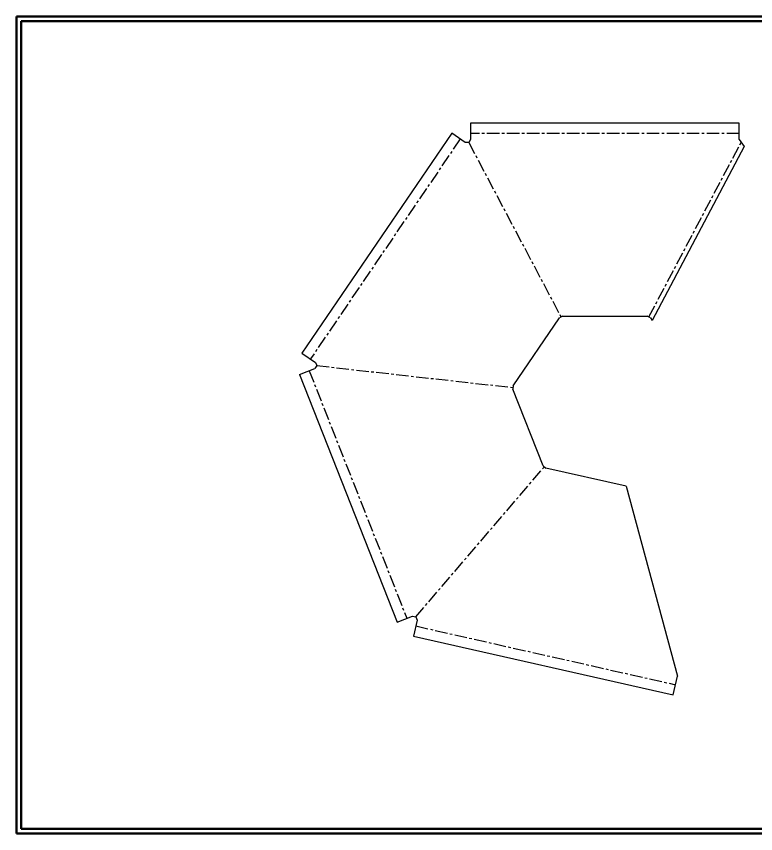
# Model space of a CAD drawing. Header units: millimetres. Extents: x 10 to 1179, y 5 to 836.
# Drawn here: x 10 to 762, y 5 to 836 of the extents above; entities that cross this region are included whole.
import ezdxf

# ---------------------------------------------------------------- set-up
doc = ezdxf.new("R2010")
doc.units = ezdxf.units.MM
doc.linetypes.add('CENTERX2', pattern=[20.32, 12.7, -2.54, 2.54, -2.54])
doc.layers.add('SLD-0', color=179, linetype='Continuous', lineweight=50)

msp = doc.modelspace()

# ---------------------------------------------------------------- linework, layer by layer
at = {"color": 7, "linetype": 'Continuous', "lineweight": 25}
for p, q in [((471.88, 727.5), (471.88, 710.87)), ((744.98, 727.5), (471.88, 727.5)), ((744.98, 710.87), (744.98, 727.5)), ((452.58, 717.28), (300.31, 493.58)), ((466.32, 707.93), (452.58, 717.28)), ((469.87, 707.93), (466.32, 707.93)), ((471.88, 710.87), (469.87, 707.93)), ((744.98, 710.87), (749.97, 703.55)), ((749.97, 703.55), (656.48, 526.79)), ((515.21, 460.4), (562.25, 529.52)), ((565.38, 531.17), (562.25, 529.52)), ((565.38, 531.17), (651.49, 531.17)), ((654.62, 529.52), (651.49, 531.17)), ((654.62, 529.52), (656.48, 526.79)), ((300.31, 493.58), (314.05, 484.23)), ((314.05, 484.23), (315.36, 480.92)), ((297.89, 471.88), (313.35, 477.98)), ((315.36, 480.92), (313.35, 477.98)), ((297.89, 471.88), (397.13, 220.13)), ((515.21, 460.4), (514.82, 456.89)), ((545.48, 379.11), (514.82, 456.89)), ((545.48, 379.11), (548.17, 376.8)), ((629.91, 358.33), (548.17, 376.8)), ((629.91, 358.33), (682.16, 165.32)), ((397.13, 220.13), (412.59, 226.23)), ((412.59, 226.23), (416.06, 225.44)), ((416.06, 225.44), (417.37, 222.13)), ((417.37, 222.13), (413.71, 205.92)), ((413.71, 205.92), (677.85, 146.24)), ((677.85, 146.24), (682.16, 165.32))]:
    msp.add_line(p, q, dxfattribs=at)
at = {"color": 7, "linetype": 'CENTERX2'}
for p, q in [((744.98, 716.96), (471.88, 716.96)), ((461.28, 711.36), (309.02, 487.66)), ((469.87, 707.93), (563.82, 530.35)), ((653.05, 530.35), (746.98, 707.93)), ((307.69, 475.74), (406.93, 223.99)), ((315.36, 480.92), (515.01, 458.65)), ((416.06, 225.44), (546.82, 377.95)), ((416.03, 216.19), (680.17, 156.51))]:
    msp.add_line(p, q, dxfattribs=at)
at = {"layer": 'SLD-0'}
for p, q in [((9.97, 836.04), (1178.97, 836.04)), ((9.97, 5.04), (9.97, 836.04)), ((14.97, 10.04), (14.97, 831.04)), ((14.97, 831.04), (1173.97, 831.04)), ((1173.97, 10.04), (14.97, 10.04)), ((1178.97, 5.04), (9.97, 5.04))]:
    msp.add_line(p, q, dxfattribs=at)

doc.saveas('drawing.dxf')
